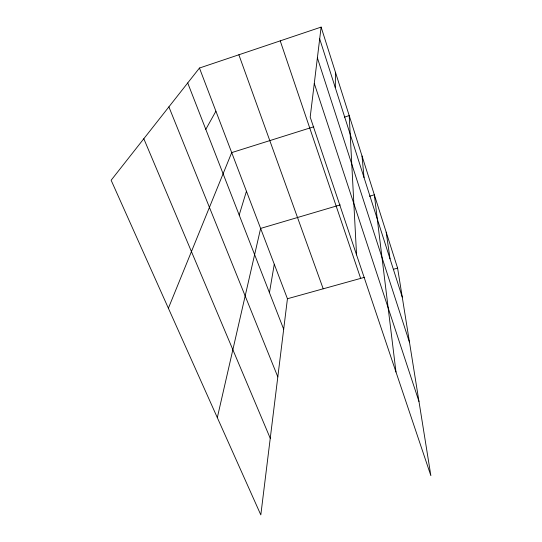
<?xml version="1.0" encoding="UTF-8"?>
<svg xmlns="http://www.w3.org/2000/svg" width="542" height="542" viewBox="0 0 542 542"><rect width="100%" height="100%" fill="white"/><g stroke="black" fill="none" stroke-linecap="round" stroke-linejoin="round"><path stroke-width="0.81" d="M335.295 87.675L335.464 72.289M321.121 27.1L310.193 117.106L430.863 475.652L397.604 268.121L321.121 27.1L199.456 68.041L111.137 180.242L260.817 514.9L287.436 298.744L199.456 68.041M269.442 292.666L274.272 264.232M217.315 417.638L260.621 228.419L340.234 204.89M239.185 215.032L246.441 191.238M168.386 308.229L231.705 152.607L313.771 126.774M205.797 129.362L215.912 111.191M344.38 117.14L349.211 115.615L356.561 254.889M369.468 196.251L374.339 194.808L395.985 372.022M287.436 298.744L364.671 277.28M393.587 269.238L397.604 268.121M143.82 138.725L270.248 438.309M168.894 106.869L277.816 376.9M187.715 82.953L283.683 329.218M238.866 54.776L323.201 288.805M280.228 40.86L360.654 278.392M314.285 83.421L418.973 401.487M317.388 57.879L409.528 342.524M319.692 38.882L402.239 297.043M386.195 232.159L390.023 258.839M362.022 155.988L364.034 177.566"/></g></svg>
